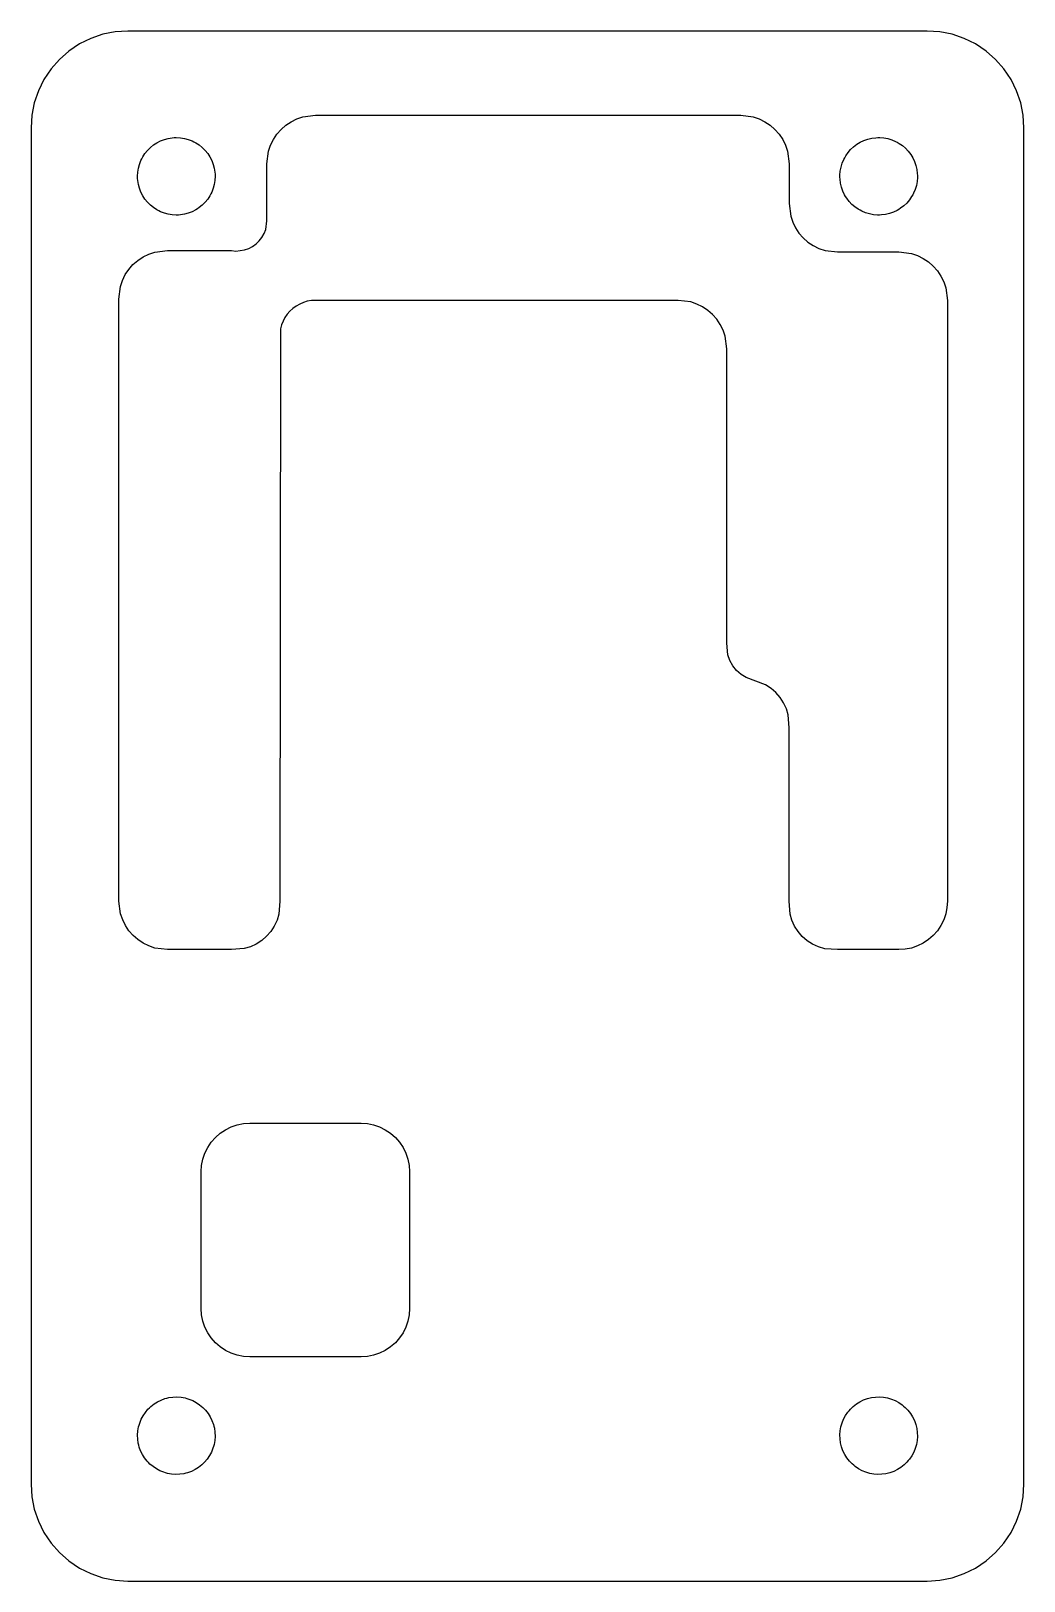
# Model space of a CAD drawing. Header units: metres. Extents: x 10 to 51, y 10 to 74.
import ezdxf

# ---------------------------------------------------------------- set-up
doc = ezdxf.new("R2010")
doc.units = ezdxf.units.M

msp = doc.modelspace()

# ---------------------------------------------------------------- linework, layer by layer
for p, q in [((12.4693, 73.6955), (12, 73.4641)), ((12.9647, 73.8637), (12.4693, 73.6955)), ((13.4779, 73.9658), (12.9647, 73.8637)), ((14, 74), (13.4779, 73.9658)), ((47, 74), (14, 74)), ((47.5221, 73.9658), (47, 74)), ((48.0353, 73.8637), (47.5221, 73.9658)), ((48.5307, 73.6955), (48.0353, 73.8637)), ((49, 73.4641), (48.5307, 73.6955)), ((11.5649, 73.1734), (11.1716, 72.8284)), ((12, 73.4641), (11.5649, 73.1734)), ((49.435, 73.1734), (49, 73.4641)), ((49.8284, 72.8284), (49.435, 73.1734)), ((10.8266, 72.435), (10.5359, 72)), ((11.1716, 72.8284), (10.8266, 72.435)), ((50.1734, 72.435), (49.8284, 72.8284)), ((50.4641, 72), (50.1734, 72.435)), ((10.5359, 72), (10.3045, 71.5307)), ((50.6955, 71.5307), (50.4641, 72)), ((10.3045, 71.5307), (10.1363, 71.0353)), ((50.8637, 71.0353), (50.6955, 71.5307)), ((10.0342, 70.5221), (10, 70)), ((10.1363, 71.0353), (10.0342, 70.5221)), ((20.9773, 70.3699), (21.225, 70.4539)), ((21.225, 70.4539), (21.7426, 70.5221)), ((21.7426, 70.5221), (39.3045, 70.5221)), ((39.3045, 70.5221), (39.8221, 70.4539)), ((39.8221, 70.4539), (40.0699, 70.3699)), ((50.9658, 70.5221), (50.8637, 71.0353)), ((51, 70), (50.9658, 70.5221)), ((10, 70), (10, 14)), ((20.1559, 69.7396), (20.3284, 69.9363)), ((20.3284, 69.9363), (20.5251, 70.1088)), ((20.5251, 70.1088), (20.7426, 70.2542)), ((20.7426, 70.2542), (20.9773, 70.3699)), ((40.0699, 70.3699), (40.3045, 70.2542)), ((40.3045, 70.2542), (40.522, 70.1088)), ((40.522, 70.1088), (40.7187, 69.9363)), ((40.7187, 69.9363), (40.8912, 69.7396)), ((51, 14), (51, 70)), ((14.811, 69.0706), (14.9294, 69.189)), ((14.9294, 69.189), (15.0595, 69.2944)), ((15.0595, 69.2944), (15.1286, 69.3419)), ((15.1286, 69.3419), (15.2, 69.3856)), ((15.2, 69.3856), (15.3492, 69.4617)), ((15.3492, 69.4617), (15.5056, 69.5217)), ((15.5056, 69.5217), (15.6673, 69.565)), ((15.6673, 69.565), (15.8327, 69.5912)), ((15.8327, 69.5912), (15.9163, 69.5978)), ((15.9163, 69.5978), (16, 69.6)), ((16, 69.6), (16.1672, 69.5912)), ((16.1672, 69.5912), (16.3327, 69.565)), ((16.3327, 69.565), (16.4944, 69.5217)), ((16.4944, 69.5217), (16.6508, 69.4617)), ((16.6508, 69.4617), (16.7264, 69.4256)), ((16.7264, 69.4256), (16.8, 69.3856)), ((16.8, 69.3856), (16.9404, 69.2944)), ((16.9404, 69.2944), (17.0706, 69.189)), ((17.0706, 69.189), (17.189, 69.0706)), ((19.8108, 69.0397), (19.8949, 69.2875)), ((19.8949, 69.2875), (20.0106, 69.5221)), ((20.0106, 69.5221), (20.1559, 69.7396)), ((40.8912, 69.7396), (41.0365, 69.5221)), ((41.0365, 69.5221), (41.1523, 69.2875)), ((41.1523, 69.2875), (41.2363, 69.0397)), ((43.8428, 69.1049), (43.9646, 69.2198)), ((43.9646, 69.2198), (44.0978, 69.3214)), ((44.0978, 69.3214), (44.1682, 69.3668)), ((44.1682, 69.3668), (44.2408, 69.4084)), ((44.2408, 69.4084), (44.3922, 69.4801)), ((44.3922, 69.4801), (44.5503, 69.5355)), ((44.5503, 69.5355), (44.7132, 69.5741)), ((44.7132, 69.5741), (44.8793, 69.5954)), ((44.8793, 69.5954), (44.963, 69.5996)), ((44.963, 69.5996), (45.0468, 69.5993)), ((45.0468, 69.5993), (45.2137, 69.5857)), ((45.2137, 69.5857), (45.3783, 69.5546)), ((45.3783, 69.5546), (45.5387, 69.5066)), ((45.5387, 69.5066), (45.6932, 69.442)), ((45.6932, 69.442), (45.7677, 69.4038)), ((45.7677, 69.4038), (45.8401, 69.3616)), ((45.8401, 69.3616), (45.9779, 69.2664)), ((45.9779, 69.2664), (46.1049, 69.1572)), ((46.1049, 69.1572), (46.2198, 69.0354)), ((14.435, 68.3327), (14.4783, 68.4944)), ((14.4783, 68.4944), (14.5383, 68.6508)), ((14.5383, 68.6508), (14.5744, 68.7264)), ((14.5744, 68.7264), (14.6143, 68.8)), ((14.6143, 68.8), (14.7056, 68.9404)), ((14.7056, 68.9404), (14.811, 69.0706)), ((17.189, 69.0706), (17.2944, 68.9404)), ((17.2944, 68.9404), (17.3419, 68.8714)), ((17.3419, 68.8714), (17.3856, 68.8)), ((17.3856, 68.8), (17.4617, 68.6508)), ((17.4617, 68.6508), (17.5217, 68.4944)), ((17.5217, 68.4944), (17.565, 68.3327)), ((19.7426, 68.5221), (19.8108, 69.0397)), ((19.7426, 66.166), (19.7426, 68.5221)), ((41.2363, 69.0397), (41.3045, 68.5221)), ((41.3045, 68.5221), (41.3045, 66.879)), ((43.4453, 68.3783), (43.4934, 68.5387)), ((43.4934, 68.5387), (43.558, 68.6932)), ((43.558, 68.6932), (43.5962, 68.7677)), ((43.5962, 68.7677), (43.6383, 68.8401)), ((43.6383, 68.8401), (43.7336, 68.9779)), ((43.7336, 68.9779), (43.8428, 69.1049)), ((46.2198, 69.0354), (46.3214, 68.9022)), ((46.3214, 68.9022), (46.3668, 68.8318)), ((46.3668, 68.8318), (46.4084, 68.7591)), ((46.4084, 68.7591), (46.4801, 68.6078)), ((46.4801, 68.6078), (46.5355, 68.4497)), ((14.4, 68), (14.4088, 68.1672)), ((14.4022, 67.9163), (14.4, 68)), ((14.4088, 67.8327), (14.4022, 67.9163)), ((14.4088, 68.1672), (14.435, 68.3327)), ((17.565, 68.3327), (17.5912, 68.1672)), ((17.5912, 68.1672), (17.5978, 68.0837)), ((17.6, 68), (17.5912, 67.8327)), ((17.5978, 68.0837), (17.6, 68)), ((43.4004, 67.963), (43.4007, 68.0468)), ((43.4045, 67.8793), (43.4004, 67.963)), ((43.4007, 68.0468), (43.4143, 68.2137)), ((43.4259, 67.7132), (43.4045, 67.8793)), ((43.4143, 68.2137), (43.4453, 68.3783)), ((46.5355, 68.4497), (46.5741, 68.2868)), ((46.5741, 68.2868), (46.5954, 68.1207)), ((46.5993, 67.9532), (46.5857, 67.7863)), ((46.5954, 68.1207), (46.5996, 68.037)), ((46.5996, 68.037), (46.5993, 67.9532)), ((14.435, 67.6673), (14.4088, 67.8327)), ((14.4783, 67.5056), (14.435, 67.6673)), ((14.5383, 67.3492), (14.4783, 67.5056)), ((14.6143, 67.2), (14.5383, 67.3492)), ((14.6581, 67.1286), (14.6143, 67.2)), ((17.3856, 67.2), (17.2944, 67.0595)), ((17.4256, 67.2736), (17.3856, 67.2)), ((17.4617, 67.3492), (17.4256, 67.2736)), ((17.5217, 67.5056), (17.4617, 67.3492)), ((17.565, 67.6673), (17.5217, 67.5056)), ((17.5912, 67.8327), (17.565, 67.6673)), ((43.4645, 67.5503), (43.4259, 67.7132)), ((43.5199, 67.3922), (43.4645, 67.5503)), ((43.5916, 67.2408), (43.5199, 67.3922)), ((43.6332, 67.1682), (43.5916, 67.2408)), ((46.4038, 67.2322), (46.3616, 67.1598)), ((46.442, 67.3068), (46.4038, 67.2322)), ((46.5066, 67.4613), (46.442, 67.3068)), ((46.5546, 67.6217), (46.5066, 67.4613)), ((46.5857, 67.7863), (46.5546, 67.6217)), ((14.7056, 67.0595), (14.6581, 67.1286)), ((14.811, 66.9294), (14.7056, 67.0595)), ((14.9294, 66.811), (14.811, 66.9294)), ((15.0595, 66.7056), (14.9294, 66.811)), ((15.2, 66.6143), (15.0595, 66.7056)), ((15.2736, 66.5744), (15.2, 66.6143)), ((15.3492, 66.5383), (15.2736, 66.5744)), ((16.8, 66.6143), (16.6508, 66.5383)), ((16.8714, 66.6581), (16.8, 66.6143)), ((16.9404, 66.7056), (16.8714, 66.6581)), ((17.0706, 66.811), (16.9404, 66.7056)), ((17.189, 66.9294), (17.0706, 66.811)), ((17.2944, 67.0595), (17.189, 66.9294)), ((41.3045, 66.879), (41.3665, 66.3584)), ((43.6786, 67.0978), (43.6332, 67.1682)), ((43.7802, 66.9646), (43.6786, 67.0978)), ((43.8951, 66.8428), (43.7802, 66.9646)), ((44.0221, 66.7336), (43.8951, 66.8428)), ((44.1598, 66.6383), (44.0221, 66.7336)), ((44.2322, 66.5962), (44.1598, 66.6383)), ((44.3068, 66.558), (44.2322, 66.5962)), ((45.7591, 66.5916), (45.6078, 66.5199)), ((45.8318, 66.6332), (45.7591, 66.5916)), ((45.9022, 66.6786), (45.8318, 66.6332)), ((46.0354, 66.7802), (45.9022, 66.6786)), ((46.1572, 66.8951), (46.0354, 66.7802)), ((46.2664, 67.0221), (46.1572, 66.8951)), ((46.3616, 67.1598), (46.2664, 67.0221)), ((15.5056, 66.4783), (15.3492, 66.5383)), ((15.6673, 66.435), (15.5056, 66.4783)), ((15.8327, 66.4088), (15.6673, 66.435)), ((16, 66.4), (15.8327, 66.4088)), ((16.0837, 66.4022), (16, 66.4)), ((16.1672, 66.4088), (16.0837, 66.4022)), ((16.3327, 66.435), (16.1672, 66.4088)), ((16.4944, 66.4783), (16.3327, 66.435)), ((16.6508, 66.5383), (16.4944, 66.4783)), ((19.6902, 65.8077), (19.7426, 66.166)), ((41.3665, 66.3584), (41.4487, 66.109)), ((41.4487, 66.109), (41.5634, 65.8727)), ((44.4613, 66.4934), (44.3068, 66.558)), ((44.6217, 66.4453), (44.4613, 66.4934)), ((44.7863, 66.4143), (44.6217, 66.4453)), ((44.9532, 66.4007), (44.7863, 66.4143)), ((45.037, 66.4004), (44.9532, 66.4007)), ((45.1207, 66.4045), (45.037, 66.4004)), ((45.2868, 66.4259), (45.1207, 66.4045)), ((45.4497, 66.4645), (45.2868, 66.4259)), ((45.6078, 66.5199), (45.4497, 66.4645)), ((19.2971, 65.2086), (19.4271, 65.3353)), ((19.4271, 65.3353), (19.5374, 65.4794)), ((19.5374, 65.4794), (19.6258, 65.638)), ((19.6258, 65.638), (19.6902, 65.8077)), ((41.5634, 65.8727), (41.7086, 65.6537)), ((41.7086, 65.6537), (41.8815, 65.456)), ((41.8815, 65.456), (42.0792, 65.2831)), ((42.0792, 65.2831), (42.2982, 65.1379)), ((14.4068, 64.5295), (14.6259, 64.6746)), ((14.6259, 64.6746), (14.8623, 64.7893)), ((14.8623, 64.7893), (15.1119, 64.8714)), ((15.1119, 64.8714), (15.6326, 64.933)), ((15.6326, 64.933), (18.2776, 64.933)), ((18.2776, 64.933), (18.4583, 64.9151)), ((18.4583, 64.9151), (18.8178, 64.958)), ((18.8178, 64.958), (18.9892, 65.018)), ((18.9892, 65.018), (19.1501, 65.1021)), ((19.1501, 65.1021), (19.2971, 65.2086)), ((42.2982, 65.1379), (42.5345, 65.0232)), ((42.5345, 65.0232), (42.784, 64.9409)), ((42.784, 64.9409), (43.3045, 64.879)), ((43.3045, 64.879), (45.8365, 64.879)), ((45.8365, 64.879), (46.3541, 64.8108)), ((46.3541, 64.8108), (46.6018, 64.7267)), ((46.6018, 64.7267), (46.8364, 64.611)), ((13.891, 63.9397), (14.0361, 64.1588)), ((14.0361, 64.1588), (14.2091, 64.3565)), ((14.2091, 64.3565), (14.4068, 64.5295)), ((46.8364, 64.611), (47.0539, 64.4657)), ((47.0539, 64.4657), (47.2505, 64.2932)), ((47.2505, 64.2932), (47.423, 64.0965)), ((47.423, 64.0965), (47.5683, 63.8789)), ((13.6326, 62.933), (13.6942, 63.4537)), ((13.6942, 63.4537), (13.7763, 63.7033)), ((13.7763, 63.7033), (13.891, 63.9397)), ((47.5683, 63.8789), (47.6839, 63.6443)), ((47.6839, 63.6443), (47.7679, 63.3966)), ((47.7679, 63.3966), (47.836, 62.879)), ((13.6326, 38.0685), (13.6326, 62.933)), ((21.0933, 62.7277), (20.947, 62.645)), ((21.248, 62.7932), (21.0933, 62.7277)), ((21.4093, 62.8407), (21.248, 62.7932)), ((21.5748, 62.8694), (21.4093, 62.8407)), ((21.7426, 62.879), (21.5748, 62.8694)), ((36.7275, 62.879), (21.7426, 62.879)), ((37.2451, 62.8108), (36.7275, 62.879)), ((37.4929, 62.7267), (37.2451, 62.8108)), ((37.7275, 62.611), (37.4929, 62.7267)), ((47.836, 62.879), (47.836, 38.0685)), ((20.483, 62.1662), (20.4049, 62.0174)), ((20.5777, 62.3051), (20.483, 62.1662)), ((20.6875, 62.4323), (20.5777, 62.3051)), ((20.8112, 62.546), (20.6875, 62.4323)), ((20.947, 62.645), (20.8112, 62.546)), ((37.945, 62.4657), (37.7275, 62.611)), ((38.1417, 62.2932), (37.945, 62.4657)), ((38.3142, 62.0965), (38.1417, 62.2932)), ((38.4595, 61.879), (38.3142, 62.0965)), ((20.3019, 61.6981), (20.2776, 38.0685)), ((20.3442, 61.8607), (20.3019, 61.6981)), ((20.4049, 62.0174), (20.3442, 61.8607)), ((38.5753, 61.6443), (38.4595, 61.879)), ((38.6593, 61.3966), (38.5753, 61.6443)), ((38.7275, 60.879), (38.6593, 61.3966)), ((38.7275, 48.728), (38.7275, 60.879)), ((38.7761, 48.2386), (38.7275, 48.728)), ((38.8601, 48.0065), (38.7761, 48.2386)), ((38.9813, 47.7916), (38.8601, 48.0065)), ((39.1362, 47.5995), (38.9813, 47.7916)), ((39.3207, 47.4356), (39.1362, 47.5995)), ((39.5297, 47.3044), (39.3207, 47.4356)), ((40.3324, 47.0003), (39.5297, 47.3044)), ((40.5564, 46.8559), (40.3324, 47.0003)), ((40.7578, 46.6813), (40.5564, 46.8559)), ((40.9324, 46.4799), (40.7578, 46.6813)), ((41.0768, 46.2559), (40.9324, 46.4799)), ((41.1881, 46.0137), (41.0768, 46.2559)), ((41.2641, 45.7582), (41.1881, 46.0137)), ((41.3045, 45.228), (41.2641, 45.7582)), ((41.3045, 38.0685), (41.3045, 45.228)), ((13.7008, 37.5508), (13.6326, 38.0685)), ((20.2776, 38.0685), (20.2347, 37.5394)), ((41.3414, 37.5367), (41.3045, 38.0685)), ((47.8189, 37.8075), (47.7678, 37.5509)), ((47.836, 38.0685), (47.8189, 37.8075)), ((13.7849, 37.3031), (13.7008, 37.5508)), ((13.9006, 37.0685), (13.7849, 37.3031)), ((20.158, 37.2846), (20.0463, 37.0431)), ((20.2347, 37.5394), (20.158, 37.2846)), ((41.4163, 37.2803), (41.3414, 37.5367)), ((41.527, 37.0371), (41.4163, 37.2803)), ((47.6838, 37.3032), (47.5681, 37.0686)), ((47.7678, 37.5509), (47.6838, 37.3032)), ((14.0459, 36.851), (13.9006, 37.0685)), ((14.2184, 36.6543), (14.0459, 36.851)), ((14.4151, 36.4818), (14.2184, 36.6543)), ((14.6326, 36.3364), (14.4151, 36.4818)), ((19.7273, 36.6187), (19.5264, 36.4443)), ((19.9018, 36.8197), (19.7273, 36.6187)), ((20.0463, 37.0431), (19.9018, 36.8197)), ((41.6714, 36.8122), (41.527, 37.0371)), ((41.8463, 36.6103), (41.6714, 36.8122)), ((42.0482, 36.4353), (41.8463, 36.6103)), ((47.0537, 36.4819), (46.8363, 36.3366)), ((47.2504, 36.6544), (47.0537, 36.4819)), ((47.4228, 36.8511), (47.2504, 36.6544)), ((47.5681, 37.0686), (47.4228, 36.8511)), ((14.8673, 36.2207), (14.6326, 36.3364)), ((15.115, 36.1366), (14.8673, 36.2207)), ((15.6326, 36.0685), (15.115, 36.1366)), ((18.2776, 36.0685), (15.6326, 36.0685)), ((18.8067, 36.1114), (18.2776, 36.0685)), ((19.0615, 36.1881), (18.8067, 36.1114)), ((19.303, 36.2998), (19.0615, 36.1881)), ((19.5264, 36.4443), (19.303, 36.2998)), ((42.2731, 36.291), (42.0482, 36.4353)), ((42.5163, 36.1803), (42.2731, 36.291)), ((42.7728, 36.1054), (42.5163, 36.1803)), ((43.3045, 36.0685), (42.7728, 36.1054)), ((45.8365, 36.0685), (43.3045, 36.0685)), ((46.0975, 36.0856), (45.8365, 36.0685)), ((46.354, 36.1367), (46.0975, 36.0856)), ((46.6017, 36.2209), (46.354, 36.1367)), ((46.8363, 36.3366), (46.6017, 36.2209)), ((18.2637, 28.7495), (18.5114, 28.8336)), ((18.5114, 28.8336), (18.768, 28.8846)), ((18.768, 28.8846), (19.0291, 28.9017)), ((19.0291, 28.9017), (23.6291, 28.9017)), ((23.6291, 28.9017), (23.8901, 28.8846)), ((23.8901, 28.8846), (24.1467, 28.8336)), ((24.1467, 28.8336), (24.3944, 28.7495)), ((17.4424, 28.1193), (17.6149, 28.316)), ((17.6149, 28.316), (17.8116, 28.4885)), ((17.8116, 28.4885), (18.0291, 28.6338)), ((18.0291, 28.6338), (18.2637, 28.7495)), ((24.3944, 28.7495), (24.6291, 28.6338)), ((24.6291, 28.6338), (24.8466, 28.4885)), ((24.8466, 28.4885), (25.0433, 28.316)), ((25.0433, 28.316), (25.2158, 28.1193)), ((17.0972, 27.4194), (17.1813, 27.6671)), ((17.1813, 27.6671), (17.297, 27.9017)), ((17.297, 27.9017), (17.4424, 28.1193)), ((25.2158, 28.1193), (25.3611, 27.9017)), ((25.3611, 27.9017), (25.4768, 27.6671)), ((25.4768, 27.6671), (25.5609, 27.4194)), ((17.0291, 26.9017), (17.0462, 27.1628)), ((17.0291, 21.2518), (17.0291, 26.9017)), ((17.0462, 27.1628), (17.0972, 27.4194)), ((25.5609, 27.4194), (25.612, 27.1628)), ((25.612, 27.1628), (25.6291, 26.9017)), ((25.6291, 26.9017), (25.6291, 21.2518)), ((17.0462, 20.9907), (17.0291, 21.2518)), ((25.6291, 21.2518), (25.612, 20.9907)), ((17.0972, 20.7341), (17.0462, 20.9907)), ((17.1813, 20.4864), (17.0972, 20.7341)), ((17.297, 20.2518), (17.1813, 20.4864)), ((25.4768, 20.4864), (25.3611, 20.2518)), ((25.5609, 20.7341), (25.4768, 20.4864)), ((25.612, 20.9907), (25.5609, 20.7341)), ((17.4424, 20.0342), (17.297, 20.2518)), ((17.6149, 19.8375), (17.4424, 20.0342)), ((25.2158, 20.0342), (25.0433, 19.8375)), ((25.3611, 20.2518), (25.2158, 20.0342)), ((17.8116, 19.6651), (17.6149, 19.8375)), ((18.0291, 19.5197), (17.8116, 19.6651)), ((18.2637, 19.404), (18.0291, 19.5197)), ((18.5114, 19.3199), (18.2637, 19.404)), ((18.768, 19.2689), (18.5114, 19.3199)), ((19.0291, 19.2518), (18.768, 19.2689)), ((23.6291, 19.2518), (19.0291, 19.2518)), ((23.8901, 19.2689), (23.6291, 19.2518)), ((24.1467, 19.3199), (23.8901, 19.2689)), ((24.3944, 19.404), (24.1467, 19.3199)), ((24.6291, 19.5197), (24.3944, 19.404)), ((24.8466, 19.6651), (24.6291, 19.5197)), ((25.0433, 19.8375), (24.8466, 19.6651)), ((14.9501, 17.2074), (15.0821, 17.3105)), ((15.0821, 17.3105), (15.2241, 17.3993)), ((15.2241, 17.3993), (15.3746, 17.4727)), ((15.3746, 17.4727), (15.532, 17.53)), ((15.532, 17.53), (15.6127, 17.5524)), ((15.6127, 17.5524), (15.6945, 17.5706)), ((15.6945, 17.5706), (15.8603, 17.5939)), ((15.8603, 17.5939), (16.0277, 17.5997)), ((16.0277, 17.5997), (16.1948, 17.5881)), ((16.1948, 17.5881), (16.3597, 17.559)), ((16.3597, 17.559), (16.4408, 17.5381)), ((16.4408, 17.5381), (16.5207, 17.5129)), ((16.5207, 17.5129), (16.676, 17.4502)), ((16.676, 17.4502), (16.8239, 17.3716)), ((16.8239, 17.3716), (16.9627, 17.2779)), ((43.9531, 17.21), (44.0853, 17.3128)), ((44.0853, 17.3128), (44.2276, 17.4012)), ((44.2276, 17.4012), (44.3783, 17.4743)), ((44.3783, 17.4743), (44.4563, 17.5048)), ((44.4563, 17.5048), (44.5358, 17.5312)), ((44.5358, 17.5312), (44.6984, 17.5713)), ((44.6984, 17.5713), (44.8643, 17.5942)), ((44.8643, 17.5942), (45.0317, 17.5997)), ((45.0317, 17.5997), (45.1987, 17.5876)), ((45.1987, 17.5876), (45.2815, 17.575)), ((45.2815, 17.575), (45.3636, 17.5581)), ((45.3636, 17.5581), (45.5244, 17.5116)), ((45.5244, 17.5116), (45.6796, 17.4485)), ((45.6796, 17.4485), (45.8273, 17.3695)), ((45.8273, 17.3695), (45.9659, 17.2756)), ((14.4871, 16.5207), (14.5498, 16.676)), ((14.5498, 16.676), (14.6284, 16.8239)), ((14.6284, 16.8239), (14.722, 16.9627)), ((14.722, 16.9627), (14.8297, 17.091)), ((14.8297, 17.091), (14.8884, 17.1508)), ((14.8884, 17.1508), (14.9501, 17.2074)), ((16.9627, 17.2779), (17.091, 17.1703)), ((17.091, 17.1703), (17.1508, 17.1116)), ((17.1508, 17.1116), (17.2074, 17.0499)), ((17.2074, 17.0499), (17.3105, 16.9179)), ((17.3105, 16.9179), (17.3993, 16.7759)), ((17.3993, 16.7759), (17.4727, 16.6254)), ((43.4884, 16.5244), (43.5515, 16.6796)), ((43.5515, 16.6796), (43.6305, 16.8273)), ((43.6305, 16.8273), (43.7244, 16.9659)), ((43.7244, 16.9659), (43.7767, 17.0313)), ((43.7767, 17.0313), (43.8324, 17.0939)), ((43.8324, 17.0939), (43.9531, 17.21)), ((45.9659, 17.2756), (46.0313, 17.2233)), ((46.0313, 17.2233), (46.0939, 17.1676)), ((46.0939, 17.1676), (46.21, 17.0469)), ((46.21, 17.0469), (46.3128, 16.9146)), ((46.3128, 16.9146), (46.4012, 16.7724)), ((46.4012, 16.7724), (46.4743, 16.6217)), ((14.4002, 16.0277), (14.4119, 16.1948)), ((14.4061, 15.8603), (14.4002, 16.0277)), ((14.4119, 16.1948), (14.4409, 16.3597)), ((14.4409, 16.3597), (14.4619, 16.4408)), ((14.4619, 16.4408), (14.4871, 16.5207)), ((17.4727, 16.6254), (17.53, 16.468)), ((17.53, 16.468), (17.5524, 16.3873)), ((17.5524, 16.3873), (17.5706, 16.3055)), ((17.5706, 16.3055), (17.5939, 16.1397)), ((17.5939, 16.1397), (17.5997, 15.9723)), ((43.4003, 16.0317), (43.4124, 16.1987)), ((43.4058, 15.8643), (43.4003, 16.0317)), ((43.4124, 16.1987), (43.425, 16.2815)), ((43.425, 16.2815), (43.4418, 16.3636)), ((43.4418, 16.3636), (43.4884, 16.5244)), ((46.4743, 16.6217), (46.5048, 16.5437)), ((46.5048, 16.5437), (46.5312, 16.4642)), ((46.5312, 16.4642), (46.5713, 16.3016)), ((46.5713, 16.3016), (46.5942, 16.1357)), ((46.5942, 16.1357), (46.5997, 15.9683)), ((14.4294, 15.6945), (14.4061, 15.8603)), ((14.4476, 15.6127), (14.4294, 15.6945)), ((14.47, 15.532), (14.4476, 15.6127)), ((14.5273, 15.3746), (14.47, 15.532)), ((14.6007, 15.2241), (14.5273, 15.3746)), ((17.5129, 15.4793), (17.4502, 15.324)), ((17.5381, 15.5592), (17.5129, 15.4793)), ((17.559, 15.6403), (17.5381, 15.5592)), ((17.5881, 15.8052), (17.559, 15.6403)), ((17.5997, 15.9723), (17.5881, 15.8052)), ((43.4287, 15.6984), (43.4058, 15.8643)), ((43.4688, 15.5358), (43.4287, 15.6984)), ((43.4952, 15.4563), (43.4688, 15.5358)), ((43.5257, 15.3783), (43.4952, 15.4563)), ((43.5988, 15.2276), (43.5257, 15.3783)), ((46.5116, 15.4755), (46.4485, 15.3204)), ((46.5581, 15.6364), (46.5116, 15.4755)), ((46.575, 15.7185), (46.5581, 15.6364)), ((46.5876, 15.8013), (46.575, 15.7185)), ((46.5997, 15.9683), (46.5876, 15.8013)), ((14.6895, 15.0821), (14.6007, 15.2241)), ((14.7926, 14.9501), (14.6895, 15.0821)), ((14.8492, 14.8884), (14.7926, 14.9501)), ((14.909, 14.8297), (14.8492, 14.8884)), ((15.0373, 14.722), (14.909, 14.8297)), ((15.1761, 14.6284), (15.0373, 14.722)), ((17.0499, 14.7926), (16.9179, 14.6895)), ((17.1116, 14.8492), (17.0499, 14.7926)), ((17.1703, 14.909), (17.1116, 14.8492)), ((17.2779, 15.0373), (17.1703, 14.909)), ((17.3716, 15.1761), (17.2779, 15.0373)), ((17.4502, 15.324), (17.3716, 15.1761)), ((43.6872, 15.0853), (43.5988, 15.2276)), ((43.79, 14.9531), (43.6872, 15.0853)), ((43.9061, 14.8324), (43.79, 14.9531)), ((43.9687, 14.7767), (43.9061, 14.8324)), ((44.0341, 14.7244), (43.9687, 14.7767)), ((44.1727, 14.6305), (44.0341, 14.7244)), ((46.0469, 14.79), (45.9146, 14.6872)), ((46.1676, 14.9061), (46.0469, 14.79)), ((46.2233, 14.9687), (46.1676, 14.9061)), ((46.2756, 15.0341), (46.2233, 14.9687)), ((46.3695, 15.1727), (46.2756, 15.0341)), ((46.4485, 15.3204), (46.3695, 15.1727)), ((15.324, 14.5498), (15.1761, 14.6284)), ((15.4793, 14.4871), (15.324, 14.5498)), ((15.5592, 14.4619), (15.4793, 14.4871)), ((15.6403, 14.4409), (15.5592, 14.4619)), ((15.8052, 14.4119), (15.6403, 14.4409)), ((15.9723, 14.4002), (15.8052, 14.4119)), ((16.1397, 14.4061), (15.9723, 14.4002)), ((16.3055, 14.4294), (16.1397, 14.4061)), ((16.3873, 14.4476), (16.3055, 14.4294)), ((16.468, 14.47), (16.3873, 14.4476)), ((16.6254, 14.5273), (16.468, 14.47)), ((16.7759, 14.6007), (16.6254, 14.5273)), ((16.9179, 14.6895), (16.7759, 14.6007)), ((44.3204, 14.5515), (44.1727, 14.6305)), ((44.4755, 14.4884), (44.3204, 14.5515)), ((44.6364, 14.4418), (44.4755, 14.4884)), ((44.7185, 14.425), (44.6364, 14.4418)), ((44.8013, 14.4124), (44.7185, 14.425)), ((44.9683, 14.4003), (44.8013, 14.4124)), ((45.1357, 14.4058), (44.9683, 14.4003)), ((45.3016, 14.4287), (45.1357, 14.4058)), ((45.4642, 14.4688), (45.3016, 14.4287)), ((45.5437, 14.4952), (45.4642, 14.4688)), ((45.6217, 14.5257), (45.5437, 14.4952)), ((45.7724, 14.5988), (45.6217, 14.5257)), ((45.9146, 14.6872), (45.7724, 14.5988)), ((10, 14), (10.0342, 13.4779)), ((10.0342, 13.4779), (10.1363, 12.9647)), ((50.8637, 12.9647), (50.9658, 13.4779)), ((50.9658, 13.4779), (51, 14)), ((10.1363, 12.9647), (10.3045, 12.4693)), ((50.6955, 12.4693), (50.8637, 12.9647)), ((10.3045, 12.4693), (10.5359, 12)), ((50.4641, 12), (50.6955, 12.4693)), ((10.5359, 12), (10.8266, 11.5649)), ((10.8266, 11.5649), (11.1716, 11.1716)), ((49.8284, 11.1716), (50.1734, 11.5649)), ((50.1734, 11.5649), (50.4641, 12)), ((11.1716, 11.1716), (11.5649, 10.8266)), ((49.435, 10.8266), (49.8284, 11.1716)), ((11.5649, 10.8266), (12, 10.5359)), ((12, 10.5359), (12.4693, 10.3045)), ((12.4693, 10.3045), (12.9647, 10.1363)), ((48.0353, 10.1363), (48.5307, 10.3045)), ((48.5307, 10.3045), (49, 10.5359)), ((49, 10.5359), (49.435, 10.8266)), ((12.9647, 10.1363), (13.4779, 10.0342)), ((13.4779, 10.0342), (14, 10)), ((14, 10), (47, 10)), ((47, 10), (47.5221, 10.0342)), ((47.5221, 10.0342), (48.0353, 10.1363))]:
    msp.add_line(p, q)

doc.saveas('drawing.dxf')
